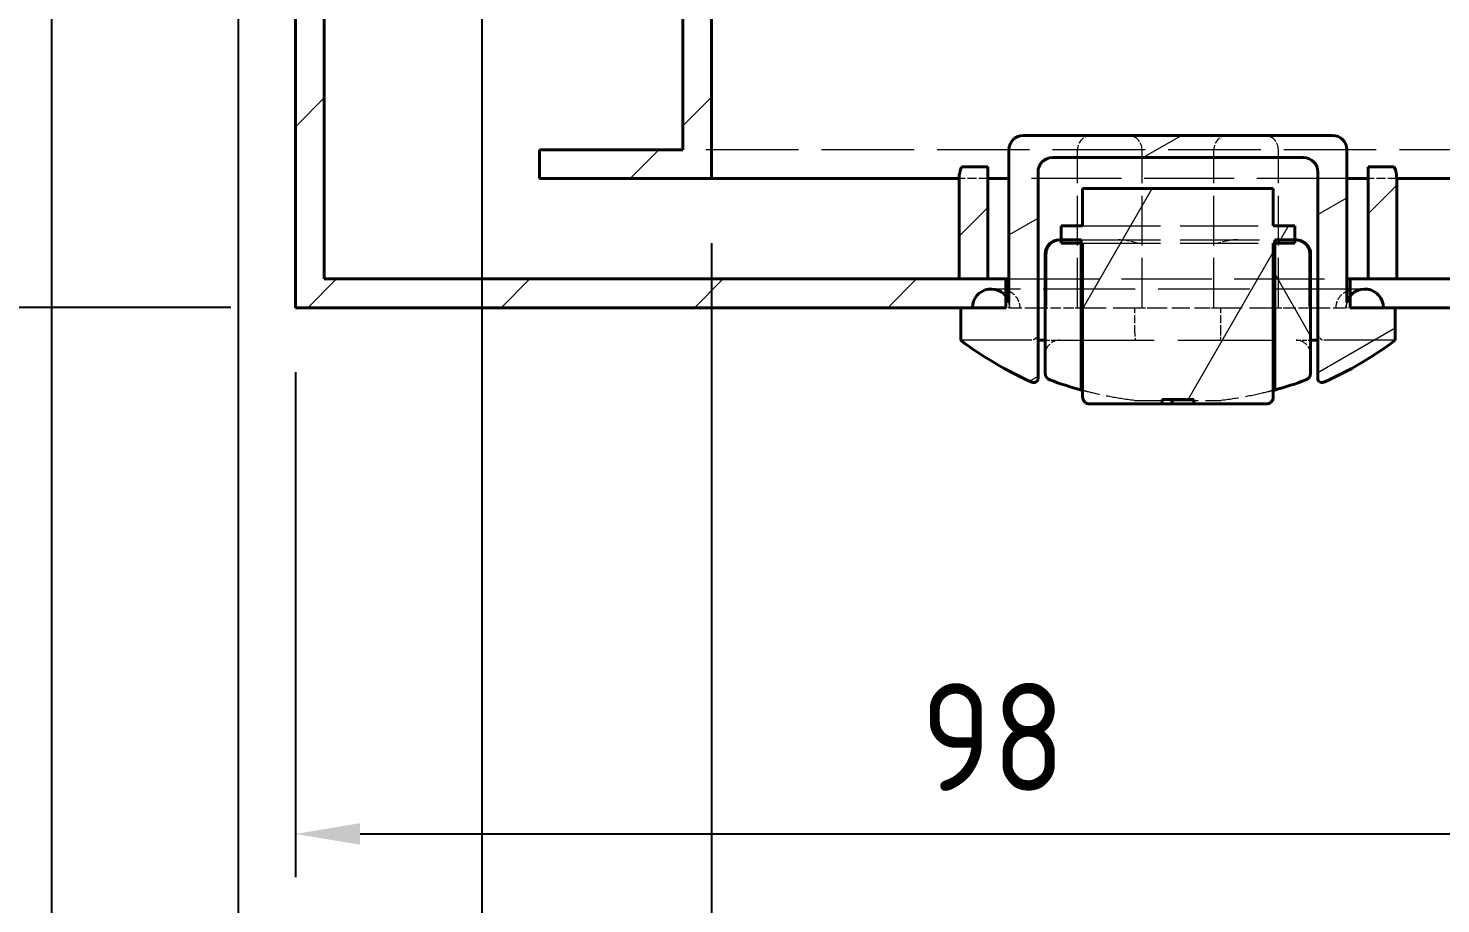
# Model space of a CAD drawing. Header units: millimetres. Extents: x 0 to 2523, y 0 to 1782.
# Drawn here: x 1964.8 to 2063.3, y 555.4 to 616.3 of the extents above; entities that cross this region are included whole.
import ezdxf

# ---------------------------------------------------------------- set-up
doc = ezdxf.new("R2010")
doc.units = ezdxf.units.MM
doc.header["$LTSCALE"] = 3
doc.linetypes.add('DASHED', pattern=[0.2067, 0.1654, -0.0413])
for name, color, linetype, lineweight in [('가려진 것(ISO)', 2, 'DASHED', 18), ('가려진 좁은 것(ISO)', 2, 'DASHED', 18), ('가시적인 것(ISO)', 3, 'Continuous', 40), ('가시적인 좁은 것(ISO)', 3, 'Continuous', 35), ('치수(ISO)', 2, 'Continuous', 25), ('해치(ISO)', 7, 'Continuous', 18)]:
    doc.layers.add(name, color=color, linetype=linetype, lineweight=lineweight)
doc.styles.add('치수 텍스트_PSTEK_POSCO', font='isocp.shx')
doc.dimstyles.new('치수_PSTEK_POSCO', dxfattribs={"dimscale": 3, "dimtxt": 2.5, "dimasz": 1.5, "dimexe": 1, "dimexo": 1.5, "dimgap": 1, "dimtad": 1, "dimrnd": 1e-08, "dimdsep": 46, "dimtxsty": '치수 텍스트_PSTEK_POSCO', "dimcen": 0.09, "dimdle": 10, "dimclrd": 7, "dimclre": 7, "dimclrt": 2, "dimadec": 1, "dimazin": 2, "dimtfac": 1, "dimtmove": 0, "dimatfit": 3, "dimfxl": 0, "dimtolj": 1, "dimlwd": -1, "dimlwe": -1, "dimarcsym": 0})
pattern_1 = [(45, (0, 0), (-6.735192, 6.735192), [])]

# ---------------------------------------------------------------- blocks, each defined once
blk = doc.blocks.new('*D45')
at = {"layer": 'Defpoints', "color": 0, "transparency": 16777216}
for p in [(1983.463, 596.879), (2081.463, 596.879), (2081.463, 560.222)]:
    blk.add_point(p, dxfattribs=at)
at = {"layer": '치수(ISO)', "color": 7, "transparency": 16777216}
for p, q in [((1983.463, 592.379), (1983.463, 557.222)), ((2081.463, 592.379), (2081.463, 557.222)), ((1987.963, 560.222), (2076.963, 560.222))]:
    blk.add_line(p, q, dxfattribs=at)
for points in [[(1987.963, 560.972), (1987.963, 559.472), (1983.463, 560.222)], [(2076.963, 560.972), (2076.963, 559.472), (2081.463, 560.222)]]:
    blk.add_solid(points, dxfattribs=at)
at = {"layer": '치수(ISO)', "color": 2, "transparency": 16777216, "insert": (2027.058, 566.972), "char_height": 7.5, "attachment_point": 4, "style": '치수 텍스트_PSTEK_POSCO'}
blk.add_mtext('\\A1;98', dxfattribs=at)
blk = doc.blocks.new('*D47')
at = {"layer": 'Defpoints', "color": 0, "transparency": 16777216}
for p in [(2012.463, 605.879), (2306.463, 605.879), (2306.463, 536.553)]:
    blk.add_point(p, dxfattribs=at)
at = {"layer": '치수(ISO)', "color": 7, "transparency": 16777216}
for p, q in [((2012.463, 601.379), (2012.463, 533.553)), ((2306.463, 601.379), (2306.463, 533.553)), ((2016.963, 536.553), (2301.963, 536.553))]:
    blk.add_line(p, q, dxfattribs=at)
for points in [[(2016.963, 537.303), (2016.963, 535.803), (2012.463, 536.553)], [(2301.963, 537.303), (2301.963, 535.803), (2306.463, 536.553)]]:
    blk.add_solid(points, dxfattribs=at)
at = {"layer": '치수(ISO)', "color": 2, "transparency": 16777216, "insert": (2152.23, 543.304), "char_height": 7.5, "attachment_point": 4, "style": '치수 텍스트_PSTEK_POSCO'}
blk.add_mtext('\\A1;294', dxfattribs=at)
blk = doc.blocks.new('*D48')
at = {"layer": 'Defpoints', "color": 0, "transparency": 16777216}
for p in [(1996.463, 636.479), (2334.463, 634.879), (1996.463, 516.479)]:
    blk.add_point(p, dxfattribs=at)
at = {"layer": '치수(ISO)', "color": 7, "transparency": 16777216}
for p, q in [((1996.463, 631.979), (1996.463, 513.479)), ((2334.463, 630.379), (2334.463, 513.479)), ((2329.963, 516.479), (2000.963, 516.479))]:
    blk.add_line(p, q, dxfattribs=at)
for points in [[(2000.963, 517.229), (2000.963, 515.729), (1996.463, 516.479)], [(2329.963, 517.229), (2329.963, 515.729), (2334.463, 516.479)]]:
    blk.add_solid(points, dxfattribs=at)
at = {"layer": '치수(ISO)', "color": 2, "transparency": 16777216, "insert": (2153.821, 523.229), "char_height": 7.5, "attachment_point": 4, "style": '치수 텍스트_PSTEK_POSCO'}
blk.add_mtext('\\A1;338', dxfattribs=at)
blk = doc.blocks.new('*D50')
at = {"layer": 'Defpoints', "color": 0, "transparency": 16777216}
for p in [(1966.463, 844.879), (1912.727, 596.879), (1983.463, 596.879)]:
    blk.add_point(p, dxfattribs=at)
at = {"layer": '치수(ISO)', "color": 7, "transparency": 16777216}
for p, q in [((1961.963, 844.879), (1909.727, 844.879)), ((1912.727, 840.379), (1912.727, 601.379)), ((1978.963, 596.879), (1909.727, 596.879))]:
    blk.add_line(p, q, dxfattribs=at)
for points in [[(1911.977, 840.379), (1913.477, 840.379), (1912.727, 844.879)], [(1911.977, 601.379), (1913.477, 601.379), (1912.727, 596.879)]]:
    blk.add_solid(points, dxfattribs=at)
at = {"layer": '치수(ISO)', "color": 2, "transparency": 16777216, "insert": (1905.977, 723.159), "char_height": 7.5, "attachment_point": 4, "rotation": 90, "style": '치수 텍스트_PSTEK_POSCO'}
blk.add_mtext('\\A1;248', dxfattribs=at)
blk = doc.blocks.new('*D51')
at = {"layer": 'Defpoints', "color": 0, "transparency": 16777216}
for p in [(1979.463, 649.879), (1966.463, 625.879), (1966.463, 516.126)]:
    blk.add_point(p, dxfattribs=at)
at = {"layer": '치수(ISO)', "color": 7, "transparency": 16777216}
for p, q in [((1979.463, 645.379), (1979.463, 513.126)), ((1966.463, 621.379), (1966.463, 513.126)), ((1961.963, 516.126), (1935.625, 516.126)), ((1979.463, 516.126), (1966.463, 516.126)), ((1983.963, 516.126), (1988.463, 516.126))]:
    blk.add_line(p, q, dxfattribs=at)
for points in [[(1961.963, 516.876), (1961.963, 515.376), (1966.463, 516.126)], [(1983.963, 516.876), (1983.963, 515.376), (1979.463, 516.126)]]:
    blk.add_solid(points, dxfattribs=at)
at = {"layer": '치수(ISO)', "color": 2, "transparency": 16777216, "insert": (1938.625, 522.876), "char_height": 7.5, "attachment_point": 4, "style": '치수 텍스트_PSTEK_POSCO'}
blk.add_mtext('\\A1;13', dxfattribs=at)
blk = doc.blocks.new('*D52')
at = {"layer": 'Defpoints', "color": 0, "transparency": 16777216}
for p in [(1966.463, 625.879), (2366.463, 625.879), (2366.463, 494.235)]:
    blk.add_point(p, dxfattribs=at)
at = {"layer": '치수(ISO)', "color": 7, "transparency": 16777216}
for p, q in [((1966.463, 621.379), (1966.463, 491.235)), ((2366.463, 621.379), (2366.463, 491.235)), ((1970.963, 494.235), (2361.963, 494.235))]:
    blk.add_line(p, q, dxfattribs=at)
for points in [[(1970.963, 494.985), (1970.963, 493.485), (1966.463, 494.235)], [(2361.963, 494.985), (2361.963, 493.485), (2366.463, 494.235)]]:
    blk.add_solid(points, dxfattribs=at)
at = {"layer": '치수(ISO)', "color": 2, "transparency": 16777216, "insert": (2155.034, 500.985), "char_height": 7.5, "attachment_point": 4, "style": '치수 텍스트_PSTEK_POSCO'}
blk.add_mtext('\\A1;400', dxfattribs=at)

msp = doc.modelspace()

# ---------------------------------------------------------------- hatches: boundary and pattern name
at = {"layer": '해치(ISO)'}
h = msp.add_hatch(dxfattribs=at)
h.set_pattern_fill('ANSI31', color=256, scale=76.2, style=0)
h.set_pattern_definition(pattern_1)
h.paths.add_polyline_path([(2288.9629, 627.8788), (2288.9629, 625.8788), (2306.4629, 625.8788), (2306.4629, 605.8788), (2318.4629, 605.8788), (2318.4629, 607.8788), (2308.4629, 607.8788), (2308.4629, 625.8788), (2366.4629, 625.8788), (2366.4629, 649.8788), (2353.4629, 649.8788), (2353.4629, 647.8788), (2364.4629, 647.8788), (2364.4629, 627.8788)])
h.paths.add_polyline_path([(2000.4629, 607.8788), (2000.4629, 605.8788), (2012.4629, 605.8788), (2012.4629, 625.8788), (2078.9629, 625.8788), (2078.9629, 627.8788), (1968.4629, 627.8788), (1968.4629, 647.8788), (1979.4629, 647.8788), (1979.4629, 649.8788), (1966.4629, 649.8788), (1966.4629, 625.8788), (2010.4629, 625.8788), (2010.4629, 607.8788)])
h.paths.add_polyline_path([(1998.4629, 621.8788), (1998.4629, 623.8788), (1983.4629, 623.8788), (1983.4629, 596.8788), (2029.8255, 596.8788), (2030.6429, 596.8788), (2032.9629, 596.8788), (2032.9629, 597.6847), (2032.9629, 598.8788), (2031.7129, 598.8788), (2029.7129, 598.8788), (1985.4629, 598.8788), (1985.4629, 621.8788)])
h.paths.add_polyline_path([(2333.4629, 598.8788), (2286.4629, 598.8788), (2286.4629, 596.8788), (2335.4629, 596.8788), (2335.4629, 623.8788), (2333.4629, 623.8788)])
h.paths.add_polyline_path([(2081.4629, 598.8788), (2060.2129, 598.8788), (2058.2129, 598.8788), (2056.9629, 598.8788), (2056.9629, 597.6847), (2056.9629, 596.8788), (2059.2829, 596.8788), (2060.1004, 596.8788), (2081.4629, 596.8788)])
h.paths.add_polyline_path([(2366.4629, 844.8788), (1966.4629, 844.8788), (1966.4629, 651.8788), (1996.4629, 651.8788), (1996.4629, 636.4788), (1984.4629, 636.4788), (1984.4629, 634.8788), (1998.4629, 634.8788), (1998.4629, 653.8788), (1968.4629, 653.8788), (1968.4629, 842.8788), (2364.4629, 842.8788), (2364.4629, 653.8788), (2334.4629, 653.8788), (2334.4629, 634.8788), (2348.4629, 634.8788), (2348.4629, 636.4788), (2336.4629, 636.4788), (2336.4629, 651.8788), (2366.4629, 651.8788)])
h = msp.add_hatch(dxfattribs=at)
h.set_pattern_fill('ANSI31', color=256, scale=76.2, angle=-14.999978, style=0)
h.set_pattern_definition([(30, (0, 0), (-4.762503, 8.24889), [])])
edge = h.paths.add_edge_path()
edge.add_line((2033.1896, 607.8788), (2033.1896, 597.2472))
edge.add_ellipse((2031.9429, 596.8788), major_axis=(1.2467, 0.3684), ratio=1, start_angle=0, end_angle=21.850585)
edge.add_ellipse((2031.9429, 596.8788), major_axis=(1.02, 0.806), ratio=1, start_angle=0, end_angle=141.68512)
edge.add_line((2030.6429, 596.8788), (2029.8255, 596.8788))
edge.add_line((2029.8255, 596.8788), (2029.8255, 594.6096))
edge.add_ellipse((2044.9629, 614.6188), major_axis=(-15.1375, -20.0091), ratio=1, start_angle=0, end_angle=13.192007)
edge.add_ellipse((2034.9129, 591.9573), major_axis=(-0.1216, -0.2742), ratio=1, start_angle=0, end_angle=113.916534)
edge.add_line((2035.2129, 591.9573), (2035.2129, 606.3288))
edge.add_ellipse((2036.2129, 606.3288), major_axis=(-1, 0), ratio=1, start_angle=270.000007, end_angle=360, ccw=False)
edge.add_line((2036.2129, 607.3288), (2053.7129, 607.3288))
edge.add_ellipse((2053.7129, 606.3288), major_axis=(0, 1), ratio=1, start_angle=270, end_angle=360, ccw=False)
edge.add_line((2054.7129, 606.3288), (2054.7129, 591.9573))
edge.add_ellipse((2055.0129, 591.9573), major_axis=(-0.3, 0), ratio=1, start_angle=0, end_angle=113.916148)
edge.add_ellipse((2044.9629, 614.6188), major_axis=(10.1716, -22.9357), ratio=1, start_angle=0, end_angle=13.192007)
edge.add_line((2060.1004, 594.6096), (2060.1004, 596.8788))
edge.add_line((2060.1004, 596.8788), (2059.2829, 596.8788))
edge.add_ellipse((2057.9829, 596.8788), major_axis=(1.3, 0), ratio=1, start_angle=0, end_angle=141.68512)
edge.add_ellipse((2057.9829, 596.8788), major_axis=(-1.02, 0.806), ratio=1, start_angle=0, end_angle=21.850585)
edge.add_line((2056.7362, 597.2472), (2056.7362, 607.8788))
edge.add_ellipse((2055.7362, 607.8788), major_axis=(1, 0), ratio=1, start_angle=0, end_angle=90)
edge.add_line((2055.7362, 608.8788), (2034.1896, 608.8788))
edge.add_ellipse((2034.1896, 607.8788), major_axis=(0, 1), ratio=1, start_angle=0, end_angle=90)
h = msp.add_hatch(dxfattribs=at)
h.set_pattern_fill('ANSI31', color=256, scale=76.2, style=0)
h.set_pattern_definition(pattern_1)
edge = h.paths.add_edge_path()
edge.add_line((2031.7129, 606.6815), (2029.8811, 606.6815))
edge.add_ellipse((2031.7129, 605.8788), major_axis=(-1.8318, 0.8028), ratio=1, start_angle=0, end_angle=23.664361)
edge.add_line((2029.7129, 605.8788), (2029.7129, 598.8788))
edge.add_line((2029.7129, 598.8788), (2031.7129, 598.8788))
edge.add_line((2031.7129, 598.8788), (2031.7129, 606.6815))
edge = h.paths.add_edge_path()
edge.add_line((2060.0448, 606.6815), (2058.2129, 606.6815))
edge.add_line((2058.2129, 606.6815), (2058.2129, 598.8788))
edge.add_line((2058.2129, 598.8788), (2060.2129, 598.8788))
edge.add_line((2060.2129, 598.8788), (2060.2129, 605.8788))
edge.add_ellipse((2058.2129, 605.8788), major_axis=(2, 0), ratio=1, start_angle=0, end_angle=23.664361)
h = msp.add_hatch(dxfattribs=at)
h.set_pattern_fill('ANSI31', color=256, scale=76.2, angle=14.999978, style=0)
h.set_pattern_definition([(60, (0, 0), (-8.24889, 4.762503), [])])
edge = h.paths.add_edge_path()
edge.add_line((2051.6086, 602.5711), (2051.6086, 605.1711))
edge.add_line((2051.6086, 605.1711), (2038.3173, 605.1711))
edge.add_line((2038.3173, 605.1711), (2038.3173, 602.5711))
edge.add_line((2038.3173, 602.5711), (2036.8165, 602.5711))
edge.add_line((2036.8165, 602.5711), (2036.8165, 601.6096))
edge.add_line((2036.8165, 601.6096), (2036.8165, 601.3711))
edge.add_line((2036.8165, 601.3711), (2038.2172, 601.3711))
edge.add_line((2038.2172, 601.3711), (2038.3173, 601.3711))
edge.add_line((2038.3173, 601.3711), (2038.3173, 590.6711))
edge.add_spline(control_points=[(2038.3173, 590.6711), (2038.3173, 590.6094), (2038.3317, 590.5368), (2038.379, 590.4228), (2038.4201, 590.3612), (2038.5075, 590.2739), (2038.5691, 590.2328), (2038.6832, 590.1855), (2038.7559, 590.1711), (2038.8177, 590.1711)], knot_values=[0, 0, 0, 0, 0.018508, 0.018508, 0.0370221, 0.0370221, 0.0555445, 0.0555445, 0.0740747, 0.0740747, 0.0740747, 0.0740747], degree=3, periodic=0)
edge.add_line((2038.8177, 590.1711), (2043.8629, 590.1711))
edge.add_line((2043.8629, 590.1711), (2043.8629, 590.4711))
edge.add_line((2043.8629, 590.4711), (2046.0629, 590.4711))
edge.add_line((2046.0629, 590.4711), (2046.0629, 590.1711))
edge.add_line((2046.0629, 590.1711), (2051.1082, 590.1711))
edge.add_spline(control_points=[(2051.1082, 590.1711), (2051.17, 590.1711), (2051.2427, 590.1855), (2051.3568, 590.2328), (2051.4184, 590.2739), (2051.5057, 590.3612), (2051.5469, 590.4228), (2051.5941, 590.5368), (2051.6086, 590.6094), (2051.6086, 590.6711)], knot_values=[-0.0740747, -0.0740747, -0.0740747, -0.0740747, -0.0555445, -0.0555445, -0.0370221, -0.0370221, -0.018508, -0.018508, 0, 0, 0, 0], degree=3, periodic=0)
edge.add_line((2051.6086, 590.6711), (2051.6086, 601.3711))
edge.add_line((2051.6086, 601.3711), (2051.7087, 601.3711))
edge.add_line((2051.7087, 601.3711), (2053.1094, 601.3711))
edge.add_line((2053.1094, 601.3711), (2053.1094, 601.6096))
edge.add_line((2053.1094, 601.6096), (2053.1094, 602.5711))
edge.add_line((2053.1094, 602.5711), (2051.6086, 602.5711))
h = msp.add_hatch(dxfattribs=at)
h.set_pattern_fill('ANSI31', color=256, scale=76.2, angle=75.000175, style=0)
h.set_pattern_definition([(120.0002, (0, 0), (-8.248877, -4.762525), [])])
edge = h.paths.add_edge_path()
edge.add_ellipse((2053.7129, 592.3153), major_axis=(0.1756, -0.4682), ratio=1, start_angle=0, end_angle=69.43299)
edge.add_line((2054.2129, 592.3153), (2054.2129, 596.7096))
edge.add_ellipse((2053.2129, 596.7096), major_axis=(1, 0), ratio=1, start_angle=0, end_angle=19.133387)
edge.add_line((2054.1577, 597.0374), (2054.1577, 600.6096))
edge.add_spline(control_points=[(2054.1577, 600.6096), (2054.1577, 600.7328), (2054.1288, 600.8777), (2054.0341, 601.1055), (2053.9514, 601.2286), (2053.776, 601.4034), (2053.6521, 601.4858), (2053.4222, 601.5806), (2053.2756, 601.6096), (2053.151, 601.6096)], knot_values=[0, 0, 0, 0, 0.0369479, 0.0369479, 0.0740094, 0.0740094, 0.1112262, 0.1112262, 0.1486046, 0.1486046, 0.1486046, 0.1486046], degree=3, periodic=0)
edge.add_line((2053.151, 601.6096), (2053.1094, 601.6096))
edge.add_line((2053.1094, 601.6096), (2051.7087, 601.6096))
edge.add_line((2051.7087, 601.6096), (2051.7087, 601.3711))
edge.add_line((2051.7087, 601.3711), (2051.7087, 591.1417))
edge.add_ellipse((2044.9629, 615.707), major_axis=(6.7457, -24.5652), ratio=1, start_angle=0, end_angle=5.154887)
edge = h.paths.add_edge_path()
edge.add_line((2035.7129, 596.7096), (2035.7129, 592.3153))
edge.add_ellipse((2036.2129, 592.3153), major_axis=(-0.5, 0), ratio=1, start_angle=0, end_angle=69.490916)
edge.add_ellipse((2044.9629, 615.707), major_axis=(-8.9252, -23.8599), ratio=1, start_angle=0, end_angle=5.153932)
edge.add_line((2038.2172, 591.1417), (2038.2172, 601.3711))
edge.add_line((2038.2172, 601.3711), (2038.2172, 601.6096))
edge.add_line((2038.2172, 601.6096), (2036.8165, 601.6096))
edge.add_line((2036.8165, 601.6096), (2036.7749, 601.6096))
edge.add_spline(control_points=[(2036.7749, 601.6096), (2036.6503, 601.6096), (2036.5037, 601.5806), (2036.2738, 601.4858), (2036.1498, 601.4034), (2035.9744, 601.2286), (2035.8918, 601.1055), (2035.7971, 600.8777), (2035.7682, 600.7328), (2035.7682, 600.6096)], knot_values=[-0.1486046, -0.1486046, -0.1486046, -0.1486046, -0.1112262, -0.1112262, -0.0740094, -0.0740094, -0.0369479, -0.0369479, 0, 0, 0, 0], degree=3, periodic=0)
edge.add_line((2035.7682, 600.6096), (2035.7682, 597.0374))
edge.add_ellipse((2036.7129, 596.7096), major_axis=(-0.9448, 0.3278), ratio=1, start_angle=0, end_angle=19.133387)

# ---------------------------------------------------------------- linework, layer by layer
at = {"layer": '가려진 것(ISO)', "ltscale": 12.988315}
msp.add_line((2308.4629, 607.8788), (2010.4629, 607.8788), dxfattribs=at)
at = {"layer": '가려진 것(ISO)', "ltscale": 6.983788}
for p, q in [((2037.9629, 596.8788), (2037.9629, 607.8788)), ((2042.4629, 596.8788), (2042.4629, 607.8788)), ((2047.4629, 596.8788), (2047.4629, 607.8788)), ((2051.9629, 596.8788), (2051.9629, 607.8788))]:
    msp.add_line(p, q, dxfattribs=at)
at = {"layer": '가려진 것(ISO)', "ltscale": 1.269698}
for p, q in [((2031.7129, 605.8788), (2029.7129, 605.8788)), ((2060.2129, 605.8788), (2058.2129, 605.8788))]:
    msp.add_line(p, q, dxfattribs=at)
at = {"layer": '가려진 것(ISO)', "ltscale": 12.657426}
for p, q in [((2056.7362, 605.8788), (2033.1896, 605.8788)), ((2033.1896, 598.8788), (2056.7362, 598.8788))]:
    msp.add_line(p, q, dxfattribs=at)
at = {"layer": '가려진 것(ISO)', "ltscale": 10.971521}
for p, q in [((2038.3173, 602.5711), (2051.6086, 602.5711)), ((2038.3173, 601.3711), (2051.6086, 601.3711))]:
    msp.add_line(p, q, dxfattribs=at)
at = {"layer": '가려진 것(ISO)', "ltscale": 11.140399}
msp.add_line((2038.2172, 601.6096), (2051.7087, 601.6096), dxfattribs=at)
at = {"layer": '가려진 것(ISO)', "ltscale": 0.295767}
for p, q in [((2031.9429, 598.1788), (2031.9346, 598.1788)), ((2057.9913, 598.1788), (2057.9829, 598.1788))]:
    msp.add_line(p, q, dxfattribs=at)
at = {"layer": '가려진 것(ISO)', "ltscale": 12.900404}
msp.add_line((2057.9829, 598.1788), (2031.9429, 598.1788), dxfattribs=at)
at = {"layer": '가려진 것(ISO)', "ltscale": 0.172381}
for p, q in [((2033.2346, 596.8788), (2032.9629, 596.8788)), ((2056.9629, 596.8788), (2056.6913, 596.8788))]:
    msp.add_line(p, q, dxfattribs=at)
at = {"layer": '가려진 것(ISO)', "ltscale": 0.28062}
for p, q in [((2033.2429, 596.8788), (2033.2346, 596.8788)), ((2056.6913, 596.8788), (2056.6829, 596.8788))]:
    msp.add_line(p, q, dxfattribs=at)
at = {"layer": '가려진 것(ISO)', "ltscale": 1.700671}
for p, q in [((2033.2429, 596.8788), (2035.1896, 596.8788)), ((2054.7362, 596.8788), (2056.6829, 596.8788))]:
    msp.add_line(p, q, dxfattribs=at)
at = {"layer": '가려진 것(ISO)', "ltscale": 1.443218}
for p, q in [((2035.1896, 596.8788), (2037.4629, 596.8788)), ((2052.4629, 596.8788), (2054.7362, 596.8788))]:
    msp.add_line(p, q, dxfattribs=at)
at = {"layer": '가려진 것(ISO)', "ltscale": 0.498548}
for p, q in [((2037.4629, 596.8788), (2037.9629, 596.8788)), ((2042.4629, 596.8788), (2042.9629, 596.8788)), ((2046.9629, 596.8788), (2047.4629, 596.8788)), ((2051.9629, 596.8788), (2052.4629, 596.8788))]:
    msp.add_line(p, q, dxfattribs=at)
at = {"layer": '가려진 것(ISO)', "ltscale": 4.008131}
for p, q in [((2037.9629, 596.8788), (2042.4629, 596.8788)), ((2047.4629, 596.8788), (2051.9629, 596.8788))]:
    msp.add_line(p, q, dxfattribs=at)
at = {"layer": '가려진 것(ISO)', "ltscale": 1.123115}
for p, q in [((2041.9629, 595.1096), (2041.9629, 596.8788)), ((2047.9629, 595.1096), (2047.9629, 596.8788))]:
    msp.add_line(p, q, dxfattribs=at)
at = {"layer": '가려진 것(ISO)', "ltscale": 2.539495}
msp.add_line((2042.9629, 596.8788), (2046.9629, 596.8788), dxfattribs=at)
at = {"layer": '가려진 것(ISO)', "ltscale": 0.634799}
for p, q in [((2035.7129, 594.6096), (2036.7129, 594.6096)), ((2053.2129, 594.6096), (2054.2129, 594.6096))]:
    msp.add_line(p, q, dxfattribs=at)
at = {"layer": '가려진 것(ISO)', "ltscale": 13.304306}
msp.add_line((2036.7129, 594.6096), (2053.2129, 594.6096), dxfattribs=at)
at = {"layer": '가려진 것(ISO)', "ltscale": 3.979987}
msp.add_line((2041.94, 590.4124), (2047.9859, 590.4124), dxfattribs=at)
at = {"layer": '가려진 것(ISO)', "ltscale": 0.997197}
for centre, start, end in [((2038.9629, 607.8788), 90, 180), ((2041.4629, 607.8788), 0, 90), ((2048.4629, 607.8788), 90, 180), ((2050.9629, 607.8788), 0, 90)]:
    msp.add_arc(centre, 1, start, end, dxfattribs=at)
at = {"layer": '가려진 것(ISO)', "ltscale": 1.296386}
for centre, start, end in [((2031.9346, 596.8788), 90, 180), ((2031.9346, 596.8788), 0, 90), ((2057.9913, 596.8788), 90, 180), ((2057.9913, 596.8788), 0, 90)]:
    msp.add_arc(centre, 1.3, start, end, dxfattribs=at)
at = {"layer": '가려진 것(ISO)', "ltscale": 1.21262}
for centre, start, end in [((2036.7129, 593.6096), 90, 180), ((2053.2129, 593.6096), 0, 90)]:
    msp.add_arc(centre, 1, start, end, dxfattribs=at)
at = {"layer": '가려진 것(ISO)', "ltscale": 0.163273}
msp.add_ellipse((2034.8965, 594.6096), major_axis=(0.3165, 0), ratio=0.00001, start_param=5.8781809, end_param=6.2829874, dxfattribs=at)
at = {"layer": '가려진 것(ISO)', "ltscale": 0.163274}
msp.add_ellipse((2055.0287, 594.6096), major_axis=(0.3158, 0), ratio=0.00001, start_param=3.1416199, end_param=3.5469006, dxfattribs=at)
at = {"layer": '가려진 것(ISO)', "ltscale": 0.224009}
msp.add_open_spline([(2035.2129, 606.3288), (2035.2129, 606.4247), (2035.2272, 606.5219), (2035.2602, 606.6332), (2035.2668, 606.6532), (2035.274, 606.6728)], degree=3, knots=[0, 0, 0, 0, 0.028796081, 0.028796081, 0.035175234, 0.035175234, 0.035175234, 0.035175234], dxfattribs=at)
at = {"layer": '가려진 것(ISO)', "ltscale": 0.415959}
msp.add_open_spline([(2033.1896, 597.2472), (2033.1921, 597.2393), (2033.1958, 597.2275), (2033.2093, 597.1734), (2033.216, 597.144), (2033.227, 597.0842), (2033.2326, 597.0473), (2033.2407, 596.9657), (2033.2429, 596.9211), (2033.2429, 596.8788)], degree=3, knots=[0.062306408, 0.062306408, 0.062306408, 0.062306408, 0.086141003, 0.086141003, 0.099228248, 0.099228248, 0.111920532, 0.111920532, 0.124612816, 0.124612816, 0.124612816, 0.124612816], dxfattribs=at)
at = {"layer": '가려진 것(ISO)', "ltscale": 0.416112}
msp.add_open_spline([(2056.6829, 596.8788), (2056.6829, 596.9084), (2056.6841, 596.9404), (2056.6884, 597.0013), (2056.6916, 597.0303), (2056.6992, 597.0864), (2056.7043, 597.1145), (2056.7141, 597.163), (2056.719, 597.1833), (2056.7314, 597.2319), (2056.7343, 597.2411), (2056.7362, 597.2472)], degree=3, knots=[-0.190458105, -0.190458105, -0.190458105, -0.190458105, -0.181558654, -0.181558654, -0.172659203, -0.172659203, -0.16123742, -0.16123742, -0.149815637, -0.149815637, -0.12697207, -0.12697207, -0.12697207, -0.12697207], dxfattribs=at)
at = {"layer": '가려진 것(ISO)', "ltscale": 10.082991}
msp.add_open_spline([(2034.7913, 594.6096), (2034.0186, 594.6096), (2033.32, 594.6096), (2032.0944, 594.6096), (2031.5707, 594.6096), (2030.7181, 594.6096), (2030.3917, 594.6096), (2030.0594, 594.6096), (2029.9751, 594.6096), (2029.86, 594.6096), (2029.8292, 594.6096), (2029.8255, 594.6096)], degree=3, knots=[-1.2522093, -1.2522093, -1.2522093, -1.2522093, -0.9389682, -0.9389682, -0.6257615, -0.6257615, -0.3126285, -0.3126285, -0.1562493, -0.1562493, -0.000001, -0.000001, -0.000001, -0.000001], dxfattribs=at)
at = {"layer": '가려진 것(ISO)', "ltscale": 0.513669}
for points, knots in [([(2035.2119, 595.1096), (2035.2084, 595.0585), (2035.1958, 595.0041), (2035.1642, 594.9228), (2035.1518, 594.8964), (2035.1165, 594.8326), (2035.0916, 594.7967), (2035.0237, 594.7169), (2034.9768, 594.6768), (2034.8804, 594.623), (2034.8338, 594.6096), (2034.7913, 594.6096)], [-0.070781201, -0.070781201, -0.070781201, -0.070781201, -0.055461964, -0.055461964, -0.047642977, -0.047642977, -0.035476886, -0.035476886, -0.017217394, -0.017217394, -0.000001042, -0.000001042, -0.000001042, -0.000001042]), ([(2054.714, 595.1096), (2054.7175, 595.0585), (2054.7301, 595.0041), (2054.7617, 594.9228), (2054.7741, 594.8964), (2054.8093, 594.8326), (2054.8342, 594.7967), (2054.9022, 594.7169), (2054.9491, 594.6768), (2055.0455, 594.623), (2055.092, 594.6096), (2055.1346, 594.6096)], [0.000001834, 0.000001834, 0.000001834, 0.000001834, 0.015415401, 0.015415401, 0.02328266, 0.02328266, 0.035523841, 0.035523841, 0.053895909, 0.053895909, 0.071218311, 0.071218311, 0.071218311, 0.071218311])]:
    msp.add_open_spline(points, degree=3, knots=knots, dxfattribs=at)
at = {"layer": '가려진 것(ISO)', "ltscale": 0.584265}
msp.add_open_spline([(2035.2119, 595.1096), (2035.21, 595.0827), (2035.2059, 595.0563), (2035.1956, 595.003), (2035.189, 594.9761), (2035.1686, 594.8975), (2035.1534, 594.8459), (2035.1336, 594.7526), (2035.1266, 594.6976), (2035.1499, 594.6247), (2035.1705, 594.6096), (2035.1874, 594.6096)], degree=3, knots=[0.000001, 0.000001, 0.000001, 0.000001, 0.008116123, 0.008116123, 0.017280138, 0.017280138, 0.036812418, 0.036812418, 0.056177073, 0.056177073, 0.072028344, 0.072028344, 0.072028344, 0.072028344], dxfattribs=at)
at = {"layer": '가려진 것(ISO)', "ltscale": 0.499799}
msp.add_open_spline([(2041.9629, 595.1096), (2041.9629, 595.045), (2041.9642, 594.9801), (2041.9667, 594.9196), (2041.9692, 594.8591), (2041.9729, 594.8032), (2041.9776, 594.7566), (2041.9822, 594.7099), (2041.9879, 594.6727), (2041.994, 594.6476), (2042.0001, 594.6225), (2042.0067, 594.6096), (2042.0134, 594.6096)], degree=3, knots=[0, 0, 0, 0, 0.25, 0.25, 0.25, 0.5, 0.5, 0.5, 0.75, 0.75, 0.75, 1, 1, 1, 1], dxfattribs=at)
at = {"layer": '가려진 것(ISO)', "ltscale": 0.499819}
msp.add_open_spline([(2047.9125, 594.6096), (2047.9127, 594.6096), (2047.9128, 594.6096), (2047.9196, 594.6101), (2047.9262, 594.6237), (2047.9384, 594.6747), (2047.9438, 594.711), (2047.9529, 594.802), (2047.9565, 594.8559), (2047.9604, 594.9468), (2047.9614, 594.9797), (2047.9627, 595.0451), (2047.963, 595.0773), (2047.963, 595.1096)], degree=3, knots=[-0.000365871, -0.000365871, -0.000365871, -0.000365871, 0, 0, 0.019901046, 0.019901046, 0.039258889, 0.039258889, 0.058579585, 0.058579585, 0.068886192, 0.068886192, 0.078580299, 0.078580299, 0.078580299, 0.078580299], dxfattribs=at)
at = {"layer": '가려진 것(ISO)', "ltscale": 0.58425}
msp.add_open_spline([(2054.7385, 594.6096), (2054.7554, 594.6096), (2054.776, 594.6247), (2054.7992, 594.6975), (2054.7923, 594.7525), (2054.7725, 594.8458), (2054.7573, 594.8975), (2054.7369, 594.976), (2054.7303, 595.003), (2054.72, 595.0562), (2054.7158, 595.0827), (2054.714, 595.1096)], degree=3, knots=[0.000001, 0.000001, 0.000001, 0.000001, 0.02448974, 0.02448974, 0.0544278, 0.0544278, 0.08463518, 0.08463518, 0.09880659, 0.09880659, 0.11135374, 0.11135374, 0.11135374, 0.11135374], dxfattribs=at)
at = {"layer": '가려진 것(ISO)', "ltscale": 10.08299}
msp.add_open_spline([(2060.1004, 594.6096), (2060.0967, 594.6096), (2060.0659, 594.6096), (2059.9508, 594.6096), (2059.8664, 594.6096), (2059.534, 594.6096), (2059.2074, 594.6096), (2058.3546, 594.6096), (2057.831, 594.6096), (2056.6056, 594.6096), (2055.9072, 594.6096), (2055.1346, 594.6096)], degree=3, knots=[-1.2507899, -1.2507899, -1.2507899, -1.2507899, -1.0946869, -1.0946869, -0.9384539, -0.9384539, -0.625614, -0.625614, -0.3128247, -0.3128247, -0.0000009, -0.0000009, -0.0000009, -0.0000009], dxfattribs=at)
at = {"layer": '가려진 것(ISO)', "ltscale": 4.012603}
msp.add_open_spline([(2041.94, 590.4124), (2041.2794, 590.4913), (2040.6812, 590.5898), (2039.5929, 590.7974), (2039.0741, 590.9198), (2038.5408, 591.0544), (2038.4037, 591.0908), (2038.3184, 591.114)], degree=3, knots=[-0.72151837, -0.72151837, -0.72151837, -0.72151837, -0.5112141, -0.5112141, -0.25560705, -0.25560705, -0.11608217, -0.11608217, -0.11608217, -0.11608217], dxfattribs=at)
at = {"layer": '가려진 것(ISO)', "ltscale": 4.012499}
msp.add_open_spline([(2051.6075, 591.114), (2051.5222, 591.0908), (2051.3851, 591.0544), (2050.8517, 590.9198), (2050.333, 590.7974), (2049.2447, 590.5898), (2048.6455, 590.4916), (2047.9859, 590.4124)], degree=3, knots=[2.1607568, 2.1607568, 2.1607568, 2.1607568, 2.30028168, 2.30028168, 2.55588873, 2.55588873, 2.766193, 2.766193, 2.766193, 2.766193], dxfattribs=at)
at = {"layer": '가려진 좁은 것(ISO)', "ltscale": 0.971824}
for points in [[(2042.1474, 601.3711), (2041.7005, 601.5111), (2041.2001, 601.6096), (2040.7889, 601.6096)], [(2049.137, 601.6096), (2048.7257, 601.6096), (2048.2254, 601.5111), (2047.7784, 601.3711)]]:
    msp.add_open_spline(points, degree=3, dxfattribs=at)
at = {"layer": '가려진 좁은 것(ISO)', "ltscale": 0.922649}
for points, knots in [([(2033.1894, 598.0356), (2033.3182, 597.9718), (2033.4483, 597.8824), (2033.6633, 597.6751), (2033.7751, 597.5153), (2033.9014, 597.2212), (2033.94, 597.0362), (2033.94, 596.8788)], [0.25814867, 0.25814867, 0.25814867, 0.25814867, 0.29899589, 0.29899589, 0.34776308, 0.34776308, 0.39500401, 0.39500401, 0.39500401, 0.39500401]), ([(2055.9859, 596.8788), (2055.9859, 597.0362), (2056.0245, 597.2212), (2056.1508, 597.5153), (2056.2626, 597.6751), (2056.4776, 597.8824), (2056.6077, 597.9718), (2056.7365, 598.0356)], [0.39500401, 0.39500401, 0.39500401, 0.39500401, 0.44224494, 0.44224494, 0.49101213, 0.49101213, 0.53185936, 0.53185936, 0.53185936, 0.53185936])]:
    msp.add_open_spline(points, degree=3, knots=knots, dxfattribs=at)
at = {"layer": '가시적인 것(ISO)'}
for p, q in [((2010.4629, 625.8788), (2010.4629, 607.8788)), ((2012.4629, 605.8788), (2012.4629, 625.8788)), ((1983.4629, 623.8788), (1983.4629, 596.8788)), ((1985.4629, 598.8788), (1985.4629, 621.8788)), ((2055.7362, 608.8788), (2034.1896, 608.8788)), ((2000.4629, 607.8788), (2000.4629, 605.8788)), ((2010.4629, 607.8788), (2000.4629, 607.8788)), ((2033.1896, 607.8788), (2033.1896, 597.2472)), ((2056.7362, 597.2472), (2056.7362, 607.8788)), ((2031.7129, 606.6815), (2029.8811, 606.6815)), ((2031.7129, 598.8788), (2031.7129, 606.6815)), ((2036.2129, 607.3288), (2053.7129, 607.3288)), ((2060.0448, 606.6815), (2058.2129, 606.6815)), ((2058.2129, 606.6815), (2058.2129, 598.8788)), ((2000.4629, 605.8788), (2012.4629, 605.8788)), ((2029.7129, 605.8788), (2012.4629, 605.8788)), ((2029.7129, 605.8788), (2029.7129, 598.8788)), ((2033.1896, 605.8788), (2031.7129, 605.8788)), ((2035.2129, 591.9573), (2035.2129, 606.3288)), ((2054.7129, 606.3288), (2054.7129, 591.9573)), ((2058.2129, 605.8788), (2056.7362, 605.8788)), ((2070.9629, 605.8788), (2060.2129, 605.8788)), ((2060.2129, 598.8788), (2060.2129, 605.8788)), ((2051.6086, 605.1711), (2038.3173, 605.1711)), ((2038.3173, 605.1711), (2038.3173, 602.5711)), ((2051.6086, 602.5711), (2051.6086, 605.1711)), ((2038.3173, 602.5711), (2036.8165, 602.5711)), ((2036.8165, 602.5711), (2036.8165, 601.3711)), ((2053.1094, 602.5711), (2051.6086, 602.5711)), ((2053.1094, 601.3711), (2053.1094, 602.5711)), ((2036.7749, 601.6096), (2036.7129, 601.6096)), ((2038.2172, 601.6096), (2036.7749, 601.6096)), ((2038.2172, 591.1417), (2038.2172, 601.6096)), ((2053.151, 601.6096), (2051.7087, 601.6096)), ((2051.7087, 601.6096), (2051.7087, 591.1417)), ((2053.2129, 601.6096), (2053.151, 601.6096)), ((2035.7129, 596.7096), (2035.7129, 600.6096)), ((2035.7682, 600.6096), (2035.7682, 597.0374)), ((2036.8165, 601.3711), (2038.3173, 601.3711)), ((2038.3173, 601.3711), (2038.3173, 590.6711)), ((2051.6086, 590.6711), (2051.6086, 601.3711)), ((2051.6086, 601.3711), (2053.1094, 601.3711)), ((2054.1577, 597.0374), (2054.1577, 600.6096)), ((2054.2129, 600.6096), (2054.2129, 596.7096)), ((2032.9629, 598.8788), (1985.4629, 598.8788)), ((2029.7129, 598.8788), (2031.7129, 598.8788)), ((2032.9629, 596.8788), (2032.9629, 598.8788)), ((2032.9629, 598.8788), (2033.1896, 598.8788)), ((2056.7362, 598.8788), (2056.9629, 598.8788)), ((2081.4629, 598.8788), (2056.9629, 598.8788)), ((2056.9629, 598.8788), (2056.9629, 596.8788)), ((2058.2129, 598.8788), (2060.2129, 598.8788)), ((1983.4629, 596.8788), (2032.9629, 596.8788)), ((2030.6429, 596.8788), (2029.8255, 596.8788)), ((2029.8255, 596.8788), (2029.8255, 594.6096)), ((2035.7129, 596.7096), (2035.7129, 592.3153)), ((2054.2129, 592.3153), (2054.2129, 596.7096)), ((2056.9629, 596.8788), (2081.4629, 596.8788)), ((2060.1004, 596.8788), (2059.2829, 596.8788)), ((2060.1004, 594.6096), (2060.1004, 596.8788)), ((2035.2129, 594.6096), (2035.7129, 594.6096)), ((2054.2129, 594.6096), (2054.7129, 594.6096)), ((2038.8177, 590.1711), (2043.8629, 590.1711)), ((2043.8629, 590.1711), (2043.8629, 590.4711)), ((2043.8629, 590.4711), (2046.0629, 590.4711)), ((2043.8629, 590.1711), (2044.5629, 590.1711)), ((2044.5629, 590.1711), (2044.5629, 590.4711)), ((2044.5629, 590.1711), (2046.0629, 590.1711)), ((2046.0629, 590.4711), (2046.0629, 590.1711)), ((2046.0629, 590.1711), (2051.1082, 590.1711))]:
    msp.add_line(p, q, dxfattribs=at)
for centre, radius, start, end in [((2034.1896, 607.8788), 1, 90, 180), ((2055.7362, 607.8788), 1, 0, 90), ((2031.7129, 605.8788), 2, 156.335639, 180), ((2036.2129, 606.3288), 1, 90, 179.999993), ((2053.7129, 606.3288), 1, 0, 90), ((2058.2129, 605.8788), 2, 0, 23.664361), ((2036.7129, 600.6096), 1, 90, 180), ((2053.2129, 600.6096), 1, 0, 90), ((2031.9429, 596.8788), 1.3, 16.464295, 180), ((2057.9829, 596.8788), 1.3, 0, 163.535705), ((2036.7129, 596.7096), 1, 160.866613, 180), ((2053.2129, 596.7096), 1, 0, 19.133387), ((2044.9629, 614.6188), 25.09, 232.891459, 246.083466), ((2044.9629, 614.6188), 25.09, 293.916534, 307.108541), ((2034.9129, 591.9573), 0.3, 246.083466, 0), ((2036.2129, 592.3153), 0.5, 180, 249.490916), ((2044.9629, 615.707), 25.4746, 249.490916, 254.644848), ((2044.9629, 615.707), 25.4746, 285.355152, 290.510039), ((2053.7129, 592.3153), 0.5, 290.557731, 359.990721), ((2055.0129, 591.9573), 0.3, 180.000386, 293.916534)]:
    msp.add_arc(centre, radius, start, end, dxfattribs=at)
for points, knots in [([(2036.7749, 601.6096), (2036.6503, 601.6096), (2036.5037, 601.5806), (2036.2738, 601.4858), (2036.1498, 601.4034), (2035.9744, 601.2286), (2035.8918, 601.1055), (2035.7971, 600.8777), (2035.7682, 600.7328), (2035.7682, 600.6096)], [-0.14860456, -0.14860456, -0.14860456, -0.14860456, -0.11122621, -0.11122621, -0.07400944, -0.07400944, -0.03694793, -0.03694793, 0, 0, 0, 0]), ([(2054.1577, 600.6096), (2054.1577, 600.7328), (2054.1288, 600.8777), (2054.0341, 601.1055), (2053.9514, 601.2286), (2053.776, 601.4034), (2053.6521, 601.4858), (2053.4222, 601.5806), (2053.2756, 601.6096), (2053.151, 601.6096)], [0, 0, 0, 0, 0.03694793, 0.03694793, 0.07400944, 0.07400944, 0.11122621, 0.11122621, 0.14860456, 0.14860456, 0.14860456, 0.14860456]), ([(2038.3173, 590.6711), (2038.3173, 590.6094), (2038.3317, 590.5368), (2038.379, 590.4228), (2038.4201, 590.3612), (2038.5075, 590.2739), (2038.5691, 590.2328), (2038.6832, 590.1855), (2038.7559, 590.1711), (2038.8177, 590.1711)], [0, 0, 0, 0, 0.018507968, 0.018507968, 0.037022139, 0.037022139, 0.055544459, 0.055544459, 0.074074664, 0.074074664, 0.074074664, 0.074074664]), ([(2051.1082, 590.1711), (2051.17, 590.1711), (2051.2427, 590.1855), (2051.3568, 590.2328), (2051.4184, 590.2739), (2051.5057, 590.3612), (2051.5469, 590.4228), (2051.5941, 590.5368), (2051.6086, 590.6094), (2051.6086, 590.6711)], [-0.074074664, -0.074074664, -0.074074664, -0.074074664, -0.055544459, -0.055544459, -0.037022139, -0.037022139, -0.018507968, -0.018507968, 0, 0, 0, 0])]:
    msp.add_open_spline(points, degree=3, knots=knots, dxfattribs=at)
for points in [[(2038.3184, 591.114), (2038.2621, 591.1292), (2038.2283, 591.1387), (2038.2172, 591.1417)], [(2051.7087, 591.1417), (2051.6976, 591.1387), (2051.6638, 591.1292), (2051.6075, 591.114)]]:
    msp.add_open_spline(points, degree=3, dxfattribs=at)
at = {"layer": '가시적인 좁은 것(ISO)'}
for points, knots in [([(2032.9629, 598.1228), (2033.0105, 598.1091), (2033.0564, 598.0932), (2033.129, 598.0641), (2033.1591, 598.0505), (2033.1894, 598.0356)], [0.234692221, 0.234692221, 0.234692221, 0.234692221, 0.248558852, 0.248558852, 0.258148668, 0.258148668, 0.258148668, 0.258148668]), ([(2056.7365, 598.0356), (2056.7667, 598.0505), (2056.7969, 598.0641), (2056.8695, 598.0932), (2056.9154, 598.1091), (2056.9629, 598.1228)], [0.531859358, 0.531859358, 0.531859358, 0.531859358, 0.541449174, 0.541449174, 0.555315805, 0.555315805, 0.555315805, 0.555315805])]:
    msp.add_open_spline(points, degree=3, knots=knots, dxfattribs=at)

# ---------------------------------------------------------------- dimensions: what is measured, and where the dimension line sits
at = {"layer": '치수(ISO)', "color": 7}
for base, p1, p2, angle, override, picture, middle in [((1912.7274, 596.8788), (1966.4629, 844.8788), (1983.4629, 596.8788), 90, {"dimdec": 2, "dimtp": 0, "dimtm": 0, "dimtdec": 2, "dimtofl": 0, "dimatfit": 1}, '*D50', (1912.7274, 730.3788)), ((1966.4629, 516.1263), (1979.4629, 649.8788), (1966.4629, 625.8788), 180, {"dimdec": 2, "dimtp": 0, "dimtm": 0, "dimtdec": 2, "dimtofl": 1, "dimatfit": 1}, '*D51', (1942.1552, 516.1263)), ((1996.4629, 516.4788), (2334.4629, 634.8788), (1996.4629, 636.4788), 180, {"dimdec": 2, "dimtp": 0, "dimtm": 0, "dimtdec": 2, "dimtofl": 0, "dimatfit": 1}, '*D48', (2160.571, 516.4788)), ((2366.4629, 494.2352), (1966.4629, 625.8788), (2366.4629, 625.8788), 180, {"dimdec": 2, "dimtp": 0, "dimtm": 0, "dimtdec": 2, "dimtofl": 0, "dimatfit": 1}, '*D52', (2162.1619, 494.2352)), ((2306.4629, 536.5534), (2012.4629, 605.8788), (2306.4629, 605.8788), 180, {"dimdec": 2, "dimtp": 0, "dimtm": 0, "dimtdec": 2, "dimtofl": 0, "dimatfit": 1}, '*D47', (2159.4629, 536.5534)), ((2081.4629, 560.2222), (1983.4629, 596.8788), (2081.4629, 596.8788), 180, {"dimdec": 2, "dimtp": 0, "dimtm": 0, "dimtdec": 2, "dimtofl": 0, "dimatfit": 1}, '*D45', (2031.3379, 560.2222))]:
    dim = msp.add_linear_dim(base=base, p1=p1, p2=p2, angle=angle, dimstyle='치수_PSTEK_POSCO', override=override, dxfattribs=at)
    dim.commit()
    dim.dimension.update_dxf_attribs({"geometry": picture, "text_midpoint": middle, "dimtype": 160})

doc.saveas('drawing.dxf')
